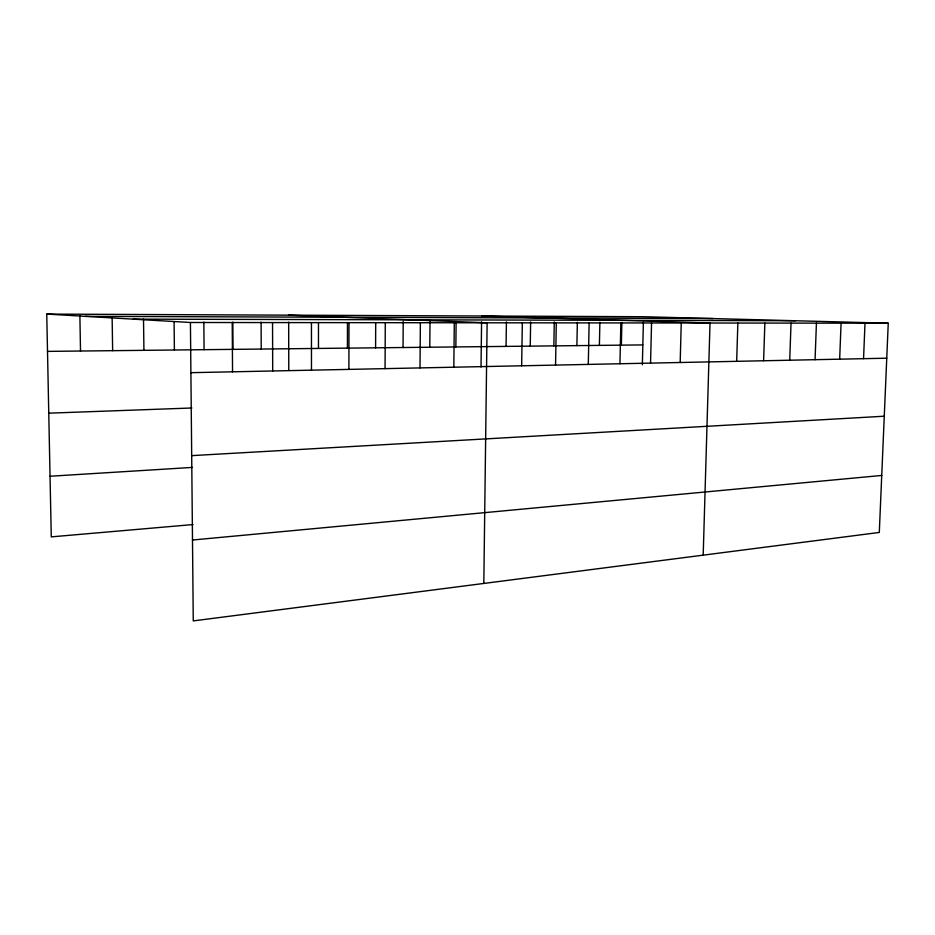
<?xml version="1.0" encoding="UTF-8"?>
<svg xmlns="http://www.w3.org/2000/svg" width="935" height="935" viewBox="0 0 935 935"><rect width="100%" height="100%" fill="white"/><g stroke="black" fill="none" stroke-linecap="round" stroke-linejoin="round"><path stroke-width="1.4" d="M318.473 348.439L318.473 322.493M347.411 348.124L347.469 322.528M348.895 369.395L349 322.657M375.589 347.82L375.706 322.552M385.056 368.635L385.29 322.692M403.043 347.516L403.207 321.453M420.014 367.911L420.364 322.727M429.784 347.224L430.007 321.5M453.837 367.21L454.293 322.762M455.859 346.943L456.116 321.535M481.022 367.011L481.583 321.85M483.816 583.44L487.123 322.797L288.658 315.153M506.069 346.394L506.408 321.885M521.66 365.795L522.326 322.832M530.25 346.137L530.636 321.921M553.847 345.88L554.28 321.956M555.554 365.094L556.302 322.867M576.895 345.623L577.351 322.271M588.29 364.416L589.132 322.902M599.393 345.377L599.884 322.294M619.94 363.75L620.863 322.937M621.366 345.144L621.88 322.33M642.357 364.767L643.385 322.353M650.55 363.119L651.555 322.961M680.177 362.5L681.253 322.996M703.19 555.156L710.016 323.031L481.654 316.007M736.663 361.319L737.867 323.054M763.603 360.758L764.865 323.078M789.724 360.22L791.033 323.113M815.063 359.694L816.43 323.136M839.665 359.18L841.079 323.159M863.554 358.678L865.004 323.183M46.75 314.09L643.525 316.72L888.25 323.206L879.297 532.447L193.264 620.91L190.424 322.493L46.75 314.09L51.273 536.877L193.007 524.558M192.493 540.021L881.74 475.447M50.046 476.242L192.47 467.406M191.687 455.637L884.276 416.215M48.76 413.176L191.897 407.987M190.904 372.679L886.754 358.199M47.51 351.385L642.836 344.91M190.424 322.493L888.25 323.206M85.19 316.346L712.996 318.555M133.097 319.139L795.346 320.74M79.884 315.656L80.515 351.022M112.13 317.281L112.644 350.672M143.511 318.812L143.92 350.333M174.085 321.722L174.389 350.006M203.842 322.049L204.075 349.678M232.838 322.084L233.002 349.363M232.231 322.54L232.546 371.814M261.099 322.119L261.216 349.059M288.67 322.154L288.775 370.19M272.541 322.575L272.704 370.985M311.449 322.622L311.472 370.178"/></g></svg>
